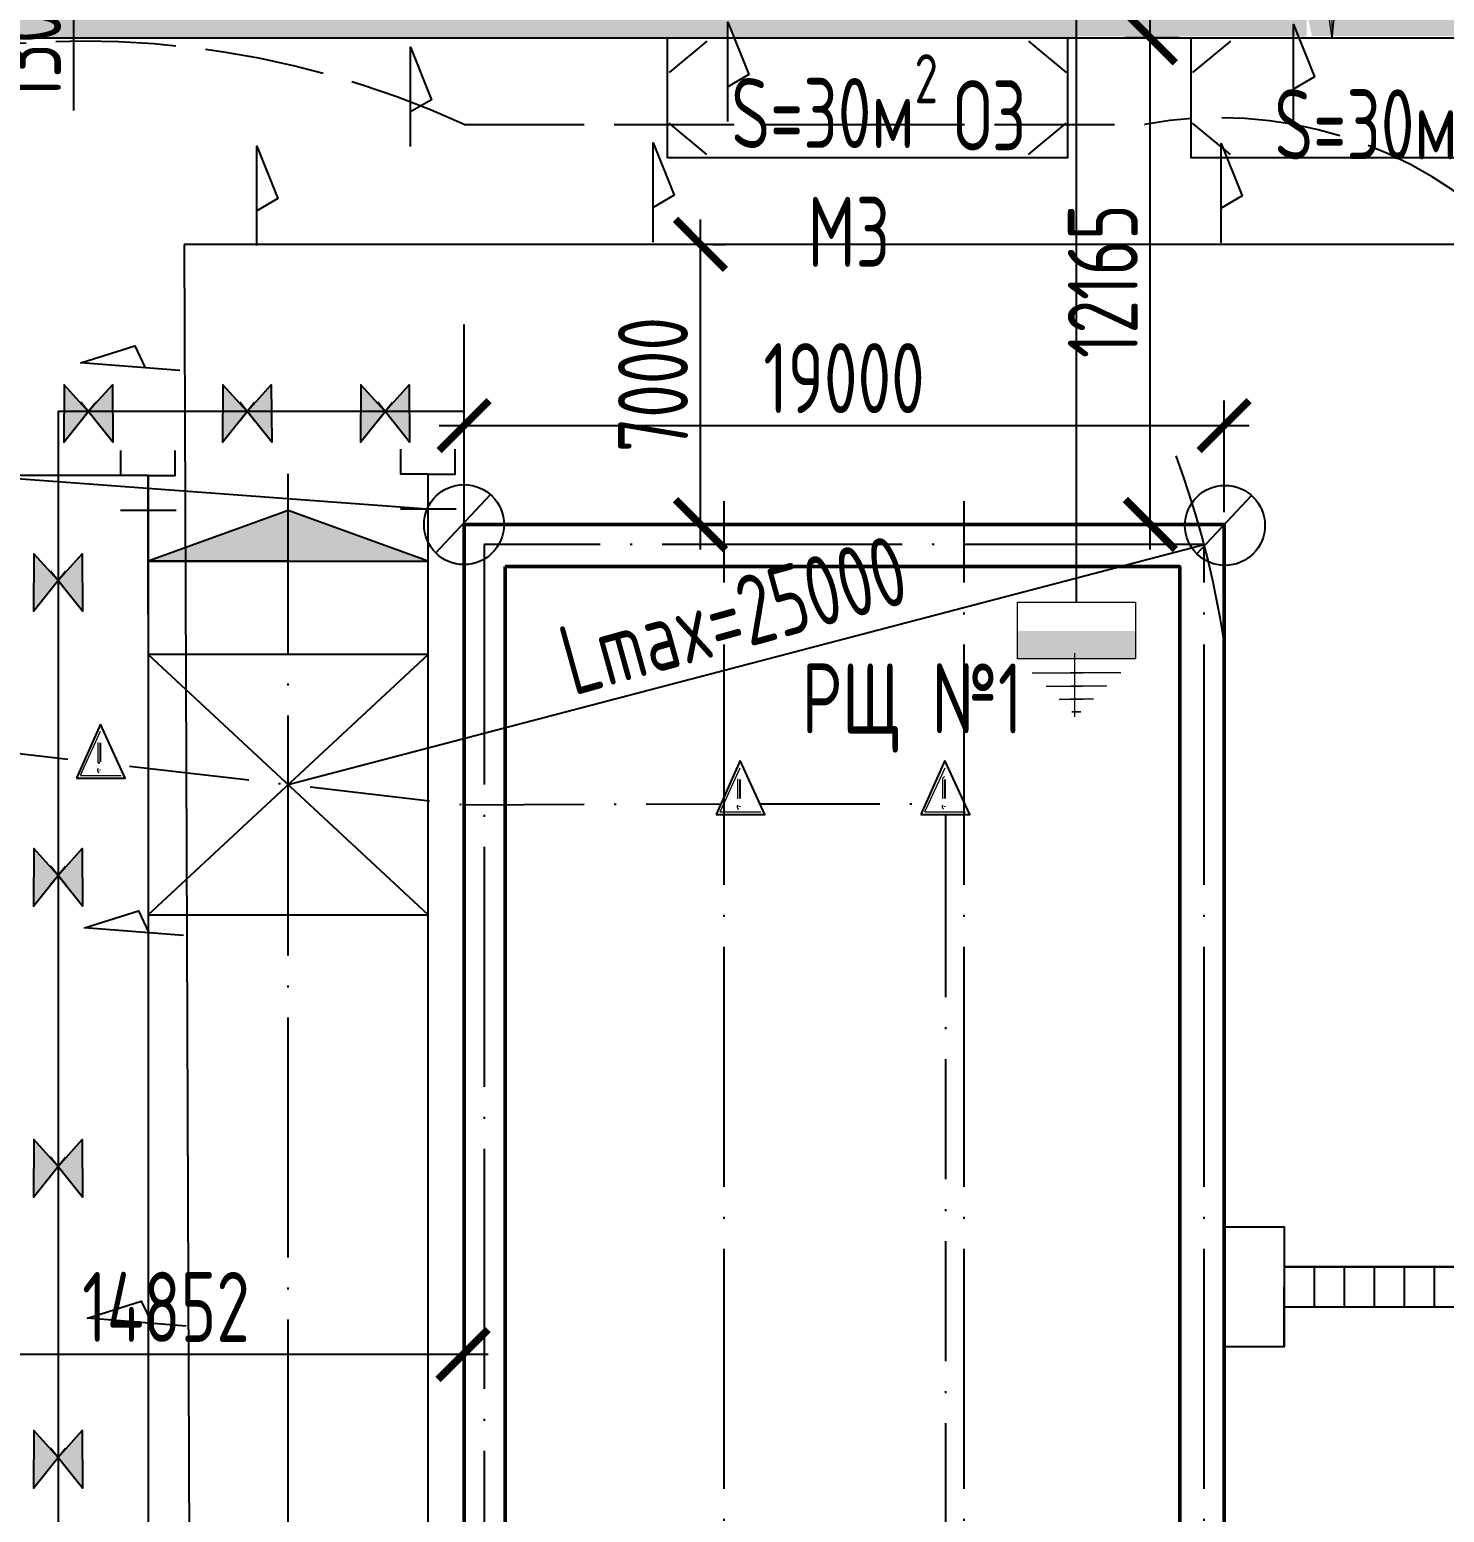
# Paper-space layout 'СГП' of a CAD drawing. Header units: millimetres. Extents: x 1 to 2190, y 0 to 1001.
# Drawn here: x 273.5 to 344.2, y 395 to 469.1 of the extents above; entities that cross this region are included whole.
import ezdxf

# ---------------------------------------------------------------- set-up
doc = ezdxf.new("R2010")
doc.units = ezdxf.units.MM
doc.header["$LTSCALE"] = 0.5
for name, pattern in [('ACAD_ISO02W100', [15, 12, -3]), ('ACAD_ISO04W100', [30, 24, -3, 0, -3]), ('ACAD_ISO10W100', [18, 12, -3, 0, -3])]:
    doc.linetypes.add(name, pattern=pattern)
for name, color, linetype, lineweight in [('ЛИНИИ_01', 7, 'Continuous', 9), ('ТОЛСТЫЕ', 1, 'Continuous', 50), ('ТОНКИЕе', 7, 'Continuous', 25)]:
    doc.layers.add(name, color=color, linetype=linetype, lineweight=lineweight)
for name, color, linetype in [('оси', 7, 'ACAD_ISO04W100'), ('размеры', 7, 'Continuous'), ('текст', 7, 'Continuous'), ('тонкие', 7, 'Continuous')]:
    doc.layers.add(name, color=color, linetype=linetype)
doc.styles.add('Наклонный', font='isocpeur.ttf', dxfattribs={"width": 0.7, "height": 3.5})
doc.linetypes.add('119-1 Кабель высоковольтный подземный', pattern='A,8,-2,[31,Russia-GOST_Topo.shx,S=0.15,R=180,X=0,Y=0],1,[31,Russia-GOST_Topo.shx,S=0.1,R=180,X=0,Y=0],6,[31,Russia-GOST_Topo.shx,S=0.1,R=0,X=0,Y=0],1,[31,Russia-GOST_Topo.shx,S=0.15,R=0,X=0,Y=0],-2', length=20)
doc.linetypes.add('486 Границы государственных заповедников', pattern='A,0,3,[11,Russia-GOST_Topo.shx,S=0.05,R=0,X=0,Y=0],3,-2,3,[11,Russia-GOST_Topo.shx,S=0.05,R=180,X=0,Y=0],3,-2', length=16)
doc.dimstyles.new('СТРОИТЕЛЬНЫЙ', dxfattribs={"dimtxt": 3.5, "dimasz": 2.5, "dimexe": 1.25, "dimexo": 0.625, "dimtad": 1, "dimdec": 0, "dimlfac": 500, "dimdsep": 46, "dimtxsty": 'Наклонный', "dimblk1": 'ARCHTICK', "dimblk2": 'ARCHTICK', "dimsah": 1, "dimcen": 0, "dimdle": 1.25, "dimadec": 0, "dimazin": 0, "dimtfac": 0.75, "dimtdec": 0, "dimtmove": 0, "dimatfit": 3, "dimldrblk": 'ARCHTICK', "dimfxl": 1, "dimtolj": 1, "dimtzin": 0, "dimarcsym": 0})

# ---------------------------------------------------------------- blocks, each defined once
blk = doc.blocks.new('_ArchTick')
at = {"color": 0, "linetype": 'ByBlock', "const_width": 0.15}
blk.add_lwpolyline([(-0.5, -0.5), (0.5, 0.5)], dxfattribs=at)
blk = doc.blocks.new('*D840')
at = {"layer": 'Defpoints', "color": 0, "transparency": 16777216}
for p in [(333.197, 449.307), (295.197, 444.363), (333.197, 444.363)]:
    blk.add_point(p, dxfattribs=at)
at = {"layer": 'размеры', "color": 0, "lineweight": -2, "transparency": 16777216}
for p, q in [((295.197, 444.988), (295.197, 450.557)), ((333.197, 444.988), (333.197, 450.557)), ((293.947, 449.307), (334.447, 449.307))]:
    blk.add_line(p, q, dxfattribs=at)
at = {"layer": 'размеры', "color": 0, "lineweight": -2, "transparency": 16777216, "xscale": 2.5, "yscale": 2.5, "zscale": 2.5, "rotation": 180}
blk.add_blockref('_ArchTick', (295.197, 449.307), dxfattribs=at)
at = {"layer": 'размеры', "color": 0, "lineweight": -2, "transparency": 16777216, "xscale": 2.5, "yscale": 2.5, "zscale": 2.5}
blk.add_blockref('_ArchTick', (333.197, 449.307), dxfattribs=at)
at = {"layer": 'размеры', "color": 0, "transparency": 16777216, "insert": (314.197, 451.682), "char_height": 3.5, "attachment_point": 5, "style": 'Наклонный'}
blk.add_mtext('\\A1;19000', dxfattribs=at)
blk = doc.blocks.new('*D858')
at = {"layer": 'Defpoints', "color": 0, "transparency": 16777216}
for p in [(307.021, 458.363), (307.021, 458.363), (308.197, 444.363)]:
    blk.add_point(p, dxfattribs=at)
at = {"layer": 'размеры', "color": 0, "lineweight": -2, "transparency": 16777216}
for p, q in [((307.021, 443.113), (307.021, 459.613)), ((307.646, 458.363), (308.271, 458.363)), ((307.572, 444.363), (305.771, 444.363))]:
    blk.add_line(p, q, dxfattribs=at)
at = {"layer": 'размеры', "color": 0, "lineweight": -2, "transparency": 16777216, "xscale": 2.5, "yscale": 2.5, "zscale": 2.5}
for p, rotation in [((307.021, 458.363), 90), ((307.021, 444.363), 270)]:
    blk.add_blockref('_ArchTick', p, dxfattribs=dict(at, rotation=rotation))
at = {"layer": 'размеры', "color": 0, "transparency": 16777216, "insert": (304.646, 451.363), "char_height": 3.5, "attachment_point": 5, "rotation": 90, "style": 'Наклонный'}
blk.add_mtext('\\A1;7000', dxfattribs=at)
blk = doc.blocks.new('*D913')
at = {"layer": 'Defpoints', "color": 0, "transparency": 16777216}
for p in [(329.513, 468.692), (331.555, 468.692), (333.197, 444.363)]:
    blk.add_point(p, dxfattribs=at)
at = {"layer": 'размеры', "color": 0, "lineweight": -2, "transparency": 16777216}
for p, q in [((329.513, 443.113), (329.513, 469.942)), ((330.93, 468.692), (328.263, 468.692)), ((332.572, 444.363), (328.263, 444.363))]:
    blk.add_line(p, q, dxfattribs=at)
at = {"layer": 'размеры', "color": 0, "lineweight": -2, "transparency": 16777216, "xscale": 2.5, "yscale": 2.5, "zscale": 2.5}
for p, rotation in [((329.513, 468.692), 90), ((329.513, 444.363), 270)]:
    blk.add_blockref('_ArchTick', p, dxfattribs=dict(at, rotation=rotation))
at = {"layer": 'размеры', "color": 0, "transparency": 16777216, "insert": (327.138, 456.528), "char_height": 3.5, "attachment_point": 5, "rotation": 90, "style": 'Наклонный'}
blk.add_mtext('\\A1;12165', dxfattribs=at)
blk = doc.blocks.new('*D914')
at = {"layer": 'Defpoints', "color": 0, "transparency": 16777216}
for p in [(321.957, 474.689), (329.513, 474.689), (331.555, 468.692)]:
    blk.add_point(p, dxfattribs=at)
at = {"layer": 'размеры', "color": 0, "lineweight": -2, "transparency": 16777216}
for p, q in [((321.957, 474.064), (321.957, 481.684)), ((329.513, 467.442), (329.513, 475.939)), ((322.582, 474.689), (330.763, 474.689)), ((329.513, 471.691), (321.957, 474.064)), ((330.93, 468.692), (328.263, 468.692))]:
    blk.add_line(p, q, dxfattribs=at)
at = {"layer": 'размеры', "color": 0, "lineweight": -2, "transparency": 16777216, "xscale": 2.5, "yscale": 2.5, "zscale": 2.5}
for p, rotation in [((329.513, 474.689), 90), ((329.513, 468.692), 270)]:
    blk.add_blockref('_ArchTick', p, dxfattribs=dict(at, rotation=rotation))
at = {"layer": 'размеры', "color": 0, "transparency": 16777216, "insert": (319.582, 477.874), "char_height": 3.5, "attachment_point": 5, "rotation": 90, "style": 'Наклонный'}
blk.add_mtext('\\A1;3000', dxfattribs=at)
blk = doc.blocks.new('*D916')
at = {"layer": 'Defpoints', "color": 0, "transparency": 16777216}
for p in [(295.15, 444.407), (265.445, 402.883), (265.445, 402.449)]:
    blk.add_point(p, dxfattribs=at)
at = {"layer": 'размеры', "color": 0, "lineweight": -2, "transparency": 16777216}
for p, q in [((295.15, 443.782), (295.15, 401.633)), ((265.445, 403.074), (265.445, 404.133)), ((296.4, 402.883), (264.195, 402.883))]:
    blk.add_line(p, q, dxfattribs=at)
at = {"layer": 'размеры', "color": 0, "lineweight": -2, "transparency": 16777216, "xscale": 2.5, "yscale": 2.5, "zscale": 2.5, "rotation": 180}
blk.add_blockref('_ArchTick', (265.445, 402.883), dxfattribs=at)
at = {"layer": 'размеры', "color": 0, "lineweight": -2, "transparency": 16777216, "xscale": 2.5, "yscale": 2.5, "zscale": 2.5}
blk.add_blockref('_ArchTick', (295.15, 402.883), dxfattribs=at)
at = {"layer": 'размеры', "color": 0, "transparency": 16777216, "insert": (280.298, 405.258), "char_height": 3.5, "attachment_point": 5, "style": 'Наклонный'}
blk.add_mtext('\\A1;14852', dxfattribs=at)
blk = doc.blocks.new('*D1038')
at = {"layer": 'Defpoints', "color": 0, "transparency": 16777216}
for p in [(277.96, 477.309), (264.432, 474.689), (275.676, 474.689)]:
    blk.add_point(p, dxfattribs=at)
at = {"layer": 'размеры', "color": 0, "lineweight": -2, "transparency": 16777216}
for p, q in [((275.676, 478.559), (275.676, 474.689)), ((277.335, 477.309), (274.426, 477.309)), ((265.057, 474.689), (276.926, 474.689)), ((275.676, 474.689), (275.676, 465.059))]:
    blk.add_line(p, q, dxfattribs=at)
at = {"layer": 'размеры', "color": 0, "lineweight": -2, "transparency": 16777216, "xscale": 2.5, "yscale": 2.5, "zscale": 2.5}
for p, rotation in [((275.676, 477.309), 90), ((275.676, 474.689), 270)]:
    blk.add_blockref('_ArchTick', p, dxfattribs=dict(at, rotation=rotation))
at = {"layer": 'размеры', "color": 0, "transparency": 16777216, "insert": (273.301, 468.624), "char_height": 3.5, "attachment_point": 5, "rotation": 90, "style": 'Наклонный'}
blk.add_mtext('\\A1;1300', dxfattribs=at)
blk = doc.blocks.new('*D1045')
at = {"layer": 'Defpoints', "color": 0, "transparency": 16777216}
for p in [(279.397, 446.815), (271.538, 271.911), (279.397, 271.911)]:
    blk.add_point(p, dxfattribs=at)
at = {"layer": 'размеры', "color": 0, "lineweight": -2, "transparency": 16777216}
for p, q in [((271.538, 448.065), (271.538, 270.661)), ((278.772, 446.815), (270.288, 446.815)), ((278.772, 271.911), (270.288, 271.911))]:
    blk.add_line(p, q, dxfattribs=at)
at = {"layer": 'размеры', "color": 0, "lineweight": -2, "transparency": 16777216, "xscale": 2.5, "yscale": 2.5, "zscale": 2.5}
for p, rotation in [((271.538, 446.815), 90), ((271.538, 271.911), 270)]:
    blk.add_blockref('_ArchTick', p, dxfattribs=dict(at, rotation=rotation))
at = {"layer": 'размеры', "color": 0, "transparency": 16777216, "insert": (269.163, 359.363), "char_height": 3.5, "attachment_point": 5, "rotation": 90, "style": 'Наклонный'}
blk.add_mtext('\\A1;87500', dxfattribs=at)

psp = doc.layouts.new('СГП')

# ---------------------------------------------------------------- hatches: boundary and pattern name
at = {"layer": 'ЛИНИИ_01'}
psp.add_hatch(color=0, dxfattribs=at).paths.add_polyline_path([(328.764, 437.6485), (328.764, 439.0514), (322.8719, 439.0514), (322.8719, 437.6485)])
at = {"layer": 'тонкие', "transparency": 33554687}
h = psp.add_hatch(dxfattribs=at)
h.set_pattern_fill('AR-SAND', scale=0.03)
h.set_pattern_definition([(37.5, (0.5875, 0.6611), (-0.048001, 1.4682397), [0, -1.15824, 0, -1.2954, 0, -1.23825]), (7.5, (0.5875, 0.6611), (1.34857, 2.1504753), [0, -0.62484, 0, -1.04394, 0, -0.40005]), (327.5, (-0.3498, 0.6611), (2.372977, 0.0043116), [0, -0.381, 0, -1.3716, 0, -1.7907]), (317.5, (-0.3498, 0.6611), (2.2906694, 0.668788), [0, -0.1905, 0, -0.89916, 0, -1.0287])])
edge = h.paths.add_edge_path()
edge.add_line((409.8161, 506.8983), (403.406, 506.8983))
edge.add_line((403.406, 506.8983), (403.5395, 499.2975))
edge.add_arc((381.2285, 497.9471), 22.3518, -69.694251, 3.463605, ccw=False)
edge.add_arc((388.5556, 477.2975), 0.5316, 257.918907, 323.918567, ccw=False)
edge.add_arc((379.9892, 493.3893), 18.6396, 270.483074, 296.975584, ccw=False)
edge.add_line((380.1464, 474.7503), (325.8258, 474.7503))
edge.add_line((325.8258, 474.7503), (325.8258, 468.7575))
edge.add_line((325.8258, 468.7575), (337.3302, 468.7575))
edge.add_line((337.3302, 468.7575), (337.3302, 469.966))
edge.add_line((337.3302, 469.966), (337.5982, 468.7833))
edge.add_line((337.5982, 468.7833), (380.5668, 468.7833))
edge.add_line((380.5668, 468.7833), (404.5668, 469.301))
edge.add_line((404.5668, 469.301), (404.5668, 468.2711))
edge.add_line((404.5668, 468.2711), (409.8161, 468.2711))
edge.add_line((409.8161, 468.2711), (409.8161, 506.8983))
h.paths.add_polyline_path([(395.1913, 469.3973), (400.49, 469.3973)], flags=16)
h = psp.add_hatch(dxfattribs=at)
h.set_pattern_fill('AR-SAND', scale=0.03)
h.set_pattern_definition([(37.5, (-0.0765, 0.0526), (-0.048001, 1.4682397), [0, -1.15824, 0, -1.2954, 0, -1.23825]), (7.5, (-0.0765, 0.0526), (1.34857, 2.150475), [0, -0.62484, 0, -1.04394, 0, -0.40005]), (327.5, (-1.0138, 0.0526), (2.372977, 0.0043116), [0, -0.381, 0, -1.3716, 0, -1.7907]), (317.5, (-1.0138, 0.0526), (2.290669, 0.668788), [0, -0.1905, 0, -0.89916, 0, -1.0287])])
edge = h.paths.add_edge_path()
edge.add_line((308.3867, 468.6925), (308.3867, 469.4723))
edge.add_line((308.3867, 469.4723), (308.701, 468.6925))
edge.add_line((308.701, 468.6925), (325.8179, 468.6925))
edge.add_line((325.8179, 468.6925), (325.8179, 474.689))
edge.add_line((325.8179, 474.689), (264.4316, 474.689))
edge.add_arc((264.4316, 450.689), 24, 90, 135.3357)
edge.add_line((247.3619, 467.5598), (246.9034, 467.5598))
edge.add_line((246.9034, 467.5598), (241.2814, 458.5436))
edge.add_arc((320.3238, 446.0193), 80.0285, 170.996334, 176.654877)
edge.add_line((240.4316, 450.689), (240.4316, 410.3831))
edge.add_line((240.4316, 410.3831), (242.9848, 454.3578))
edge.add_arc((276.1215, 422.6725), 45.8476, 114.058201, 136.282679, ccw=False)
edge.add_arc((271.1556, 443.9596), 24.7347, 90.7032, 123.701826, ccw=False)
edge.add_line((270.8521, 468.6925), (272.2334, 468.6925))
edge.add_line((272.2334, 468.6925), (272.2334, 473.3165))
edge.add_line((272.2334, 473.3165), (273.2881, 470.6995))
edge.add_line((273.2881, 470.6995), (272.2334, 470.0877))
edge.add_line((272.2334, 470.0877), (272.2334, 468.6925))
edge.add_line((272.2334, 468.6925), (308.3867, 468.6925))
h.paths.add_polyline_path([(250.6354, 463.2955), (249.5808, 462.6837), (249.5808, 465.9126)], flags=16)
h.paths.add_polyline_path([(307.4403, 468.653), (319.2843, 468.653)], flags=17)
h.paths.add_polyline_path([(254.1332, 461.9362), (259.6807, 465.7366), (259.6807, 468.1641), (254.1332, 468.1641)], flags=17)
h.paths.add_polyline_path([(241.7082, 430.1572), (241.7082, 435.7047), (240.409, 435.7047), (240.409, 430.1572)])
h = psp.add_hatch(color=7, dxfattribs=at)
h.dxf.hatch_style = 1
h.paths.add_polyline_path([(275.2028, 451.355), (275.1934, 450.0148), (276.4103, 450.0148)])
h.paths.add_polyline_path([(277.6178, 451.355), (276.4103, 450.0148), (277.6272, 450.0148)])
h.paths.add_polyline_path([(277.6272, 450.0148), (276.4103, 450.0148), (277.638, 448.4792)])
h.paths.add_polyline_path([(276.4103, 450.0148), (275.1934, 450.0148), (275.1826, 448.4792)])
h = psp.add_hatch(color=7, dxfattribs=at)
h.dxf.hatch_style = 1
h.paths.add_polyline_path([(283.1456, 451.355), (283.1362, 450.0148), (284.3531, 450.0148)])
h.paths.add_polyline_path([(285.5606, 451.355), (284.3531, 450.0148), (285.57, 450.0148)])
h.paths.add_polyline_path([(285.57, 450.0148), (284.3531, 450.0148), (285.5808, 448.4792)])
h.paths.add_polyline_path([(284.3531, 450.0148), (283.1362, 450.0148), (283.1254, 448.4792)])
h = psp.add_hatch(color=7, dxfattribs=at)
h.dxf.hatch_style = 1
h.paths.add_polyline_path([(290.044, 451.355), (290.0346, 450.0148), (291.2515, 450.0148)])
h.paths.add_polyline_path([(292.4684, 450.0148), (292.459, 451.355), (291.2515, 450.0148)])
h.paths.add_polyline_path([(291.2515, 450.0148), (292.4792, 448.4792), (292.4684, 450.0148)])
h.paths.add_polyline_path([(290.0346, 450.0148), (290.0238, 448.4792), (291.2515, 450.0148)])
h = psp.add_hatch(color=7, dxfattribs=at)
h.dxf.hatch_style = 1
h.paths.add_polyline_path([(286.3973, 445.0622), (279.3973, 442.5386), (286.3973, 442.5386)])
h.paths.add_polyline_path([(286.3973, 442.5386), (293.3973, 442.5386), (286.3973, 445.0622)])
h = psp.add_hatch(color=7, dxfattribs=at)
h.dxf.hatch_style = 1
h.paths.add_polyline_path([(273.6898, 442.9078), (273.6804, 441.5676), (274.8973, 441.5676)])
h.paths.add_polyline_path([(276.1049, 442.9078), (274.8973, 441.5676), (276.1143, 441.5676)])
h.paths.add_polyline_path([(276.1143, 441.5676), (274.8973, 441.5676), (276.125, 440.0319)])
h.paths.add_polyline_path([(274.8973, 441.5676), (273.6804, 441.5676), (273.6697, 440.0319)])
h = psp.add_hatch(color=7, dxfattribs=at)
h.dxf.hatch_style = 1
h.paths.add_polyline_path([(273.6898, 428.1704), (273.6804, 426.8302), (274.8973, 426.8302)])
h.paths.add_polyline_path([(276.1049, 428.1704), (274.8973, 426.8302), (276.1143, 426.8302)])
h.paths.add_polyline_path([(276.1143, 426.8302), (274.8973, 426.8302), (276.125, 425.2946)])
h.paths.add_polyline_path([(274.8973, 426.8302), (273.6804, 426.8302), (273.6697, 425.2946)])
h = psp.add_hatch(color=7, dxfattribs=at)
h.dxf.hatch_style = 1
h.paths.add_polyline_path([(273.6898, 413.6227), (273.6804, 412.2825), (274.8973, 412.2825)])
h.paths.add_polyline_path([(276.1049, 413.6227), (274.8973, 412.2825), (276.1143, 412.2825)])
h.paths.add_polyline_path([(276.1143, 412.2825), (274.8973, 412.2825), (276.125, 410.7469)])
h.paths.add_polyline_path([(274.8973, 412.2825), (273.6804, 412.2825), (273.6697, 410.7469)])
h = psp.add_hatch(color=7, dxfattribs=at)
h.dxf.hatch_style = 1
h.paths.add_polyline_path([(273.6898, 399.075), (273.6804, 397.7348), (274.8973, 397.7348)])
h.paths.add_polyline_path([(276.1049, 399.075), (274.8973, 397.7348), (276.1143, 397.7348)])
h.paths.add_polyline_path([(276.1143, 397.7348), (274.8973, 397.7348), (276.125, 396.1991)])
h.paths.add_polyline_path([(274.8973, 397.7348), (273.6804, 397.7348), (273.6697, 396.1991)])

# ---------------------------------------------------------------- linework, layer by layer
at = {"layer": 'ЛИНИИ_01', "lineweight": 20}
for p, q in [((338.5236, 472.7741), (338.6063, 468.6598)), ((338.6063, 468.6598), (338.3744, 470.2899)), ((338.6063, 468.6598), (338.7725, 470.2979))]:
    psp.add_line(p, q, dxfattribs=at)
at = {"layer": 'ЛИНИИ_01', "color": 0}
for p, q in [((322.8719, 437.6485), (322.8719, 440.4805)), ((322.8719, 440.4805), (328.764, 440.4805)), ((328.764, 440.4805), (328.764, 437.6485)), ((328.764, 437.6485), (322.8719, 437.6485)), ((323.5995, 436.9487), (326.1369, 436.9487)), ((328.0364, 436.9487), (325.4989, 436.9487)), ((324.2968, 436.2781), (326.1049, 436.2781)), ((327.3391, 436.2781), (325.531, 436.2781)), ((324.9607, 435.6395), (326.1369, 435.6395)), ((326.6751, 435.6395), (325.4989, 435.6395)), ((325.595, 435.0009), (326.0408, 435.0009)), ((326.0408, 435.0009), (325.595, 435.0009)), ((325.595, 435.0009), (326.0408, 435.0009)), ((326.0408, 435.0009), (325.595, 435.0009))]:
    psp.add_line(p, q, dxfattribs=at)
at = {"layer": 'оси', "color": 0}
for points in [[(286.3973, 271.8228), (286.3973, 446.9034)], [(308.1973, 275.3631), (308.1973, 275.3631), (308.1973, 445.5366)], [(320.1973, 275.3631), (320.1973, 275.3631), (320.1973, 445.5366)], [(296.1973, 275.3631), (332.1973, 275.3631), (332.1973, 443.3631), (296.1973, 443.3631), (296.1973, 275.3631)]]:
    psp.add_lwpolyline(points, dxfattribs=at)
at = {"layer": 'размеры', "color": 0, "lineweight": 13}
psp.add_line((325.7335, 434.7493), (325.7335, 437.9358), dxfattribs=at)
at = {"layer": 'ТОЛСТЫЕ', "color": 0}
psp.add_lwpolyline([(296.1973, 274.3631), (296.1973, 274.3631), (332.1973, 274.3631), (333.1973, 274.3631), (333.1973, 443.3631), (333.1973, 444.3631), (296.1973, 444.3631), (295.1973, 444.3631), (295.1973, 274.3569), (296.1973, 274.3631)], dxfattribs=at)
psp.add_lwpolyline([(297.2527, 442.2622), (330.9811, 442.2622), (330.9811, 276.2889), (297.2527, 276.2889)], close=True, dxfattribs=at)
at = {"layer": 'ТОНКИЕе', "color": 237, "linetype": 'ACAD_ISO02W100', "true_color": 0x8a2466}
for p, q in [((295.1973, 464.3631), (314.221, 464.3631)), ((314.221, 464.3631), (329.2446, 464.3631))]:
    psp.add_line(p, q, dxfattribs=at)
at = {"layer": 'ТОНКИЕе', "color": 153, "linetype": '486 Границы государственных заповедников'}
for p, q in [((347.1973, 458.3631), (281.1973, 458.3631)), ((281.1973, 458.3631), (281.1973, 458.3631)), ((281.1973, 458.3631), (281.9125, 274.3582))]:
    psp.add_line(p, q, dxfattribs=at)
at = {"layer": 'ТОНКИЕе', "color": 2, "true_color": 0xffff00}
psp.add_lwpolyline([(325.8179, 440.4805), (325.8179, 476.689)], dxfattribs=at)
at = {"layer": 'ТОНКИЕе', "color": 237, "true_color": 0x8a2466}
for points in [[(308.3867, 464.5101), (308.3867, 469.4723), (309.4414, 466.8553), (308.3867, 466.2435)], [(336.6661, 464.3953), (336.6661, 469.3575), (337.7208, 466.7404), (336.6661, 466.1286)], [(292.5171, 463.2543), (292.5171, 468.2166), (293.5717, 465.5995), (292.5171, 464.9877)], [(295.1973, 444.3631), (295.1973, 454.3631)]]:
    psp.add_lwpolyline(points, dxfattribs=at)
at = {"layer": 'ТОНКИЕе'}
psp.add_lwpolyline([(246.4316, 444.689), (246.4316, 444.689, -0.4020332), (270.8521, 468.6925), (379.9028, 468.6925)], format="xyb", dxfattribs=at)
for points in [[(325.3774, 468.6925), (325.3774, 462.6925), (305.3774, 462.6925), (305.3774, 468.6925)], [(307.3377, 468.5261), (305.4488, 466.9536)], [(323.4171, 468.5261), (325.306, 466.9536)], [(351.5553, 468.6925), (351.5553, 462.6925), (331.5553, 462.6925), (331.5553, 468.6925)], [(333.5156, 468.5261), (331.6267, 466.9536)], [(307.3377, 462.8588), (305.4488, 464.4313)], [(323.4171, 462.8588), (325.306, 464.4313)], [(333.5156, 462.8588), (331.6267, 464.4313)], [(276.4103, 450.0148), (275.2028, 451.355), (275.1826, 448.4792), (276.7803, 450.4777), (276.7803, 450.4777)], [(276.4103, 450.0148), (277.6178, 451.355), (277.638, 448.4792), (276.0403, 450.4777), (276.0403, 450.4777)], [(284.3531, 450.0148), (283.1456, 451.355), (283.1254, 448.4792), (284.7231, 450.4777), (284.7231, 450.4777)], [(284.3531, 450.0148), (285.5606, 451.355), (285.5808, 448.4792), (283.9831, 450.4777), (283.9831, 450.4777)], [(291.2515, 450.0148), (290.044, 451.355), (290.0238, 448.4792), (291.6215, 450.4777), (291.6215, 450.4777)], [(291.2515, 450.0148), (292.459, 451.355), (292.4792, 448.4792), (290.8815, 450.4777), (290.8815, 450.4777)], [(274.8973, 441.5676), (273.6898, 442.9078), (273.6697, 440.0319), (275.2674, 442.0304), (275.2674, 442.0304)], [(274.8973, 441.5676), (276.1049, 442.9078), (276.125, 440.0319), (274.5273, 442.0304), (274.5273, 442.0304)], [(274.8973, 426.8302), (273.6898, 428.1704), (273.6697, 425.2946), (275.2674, 427.2931), (275.2674, 427.2931)], [(274.8973, 426.8302), (276.1049, 428.1704), (276.125, 425.2946), (274.5273, 427.2931), (274.5273, 427.2931)], [(274.8973, 412.2825), (273.6898, 413.6227), (273.6697, 410.7469), (275.2674, 412.7454), (275.2674, 412.7454)], [(274.8973, 412.2825), (276.1049, 413.6227), (276.125, 410.7469), (274.5273, 412.7454), (274.5273, 412.7454)], [(333.1973, 409.2622), (333.1973, 409.2622), (336.1973, 409.2622), (336.1973, 403.2622), (333.1973, 403.2622)], [(336.1973, 403.2622), (336.1973, 406.2622), (336.1973, 405.2622), (385.9028, 405.2622), (385.9028, 405.2622), (385.9028, 407.2622), (336.1973, 407.2622)], [(336.1973, 407.2622), (337.6973, 407.2622), (337.6973, 405.2622)], [(337.6973, 407.2622), (339.1973, 407.2622), (339.1973, 405.2622)], [(339.1973, 407.2622), (340.6973, 407.2622), (340.6973, 405.2622)], [(340.6973, 407.2622), (342.1973, 407.2622), (342.1973, 405.2622)], [(342.1973, 407.2622), (343.6973, 407.2622), (343.6973, 405.2622)], [(343.6973, 407.2622), (345.1973, 407.2622), (345.1973, 405.2622)], [(274.8973, 397.7348), (273.6898, 399.075), (273.6697, 396.1991), (275.2674, 398.1976), (275.2674, 398.1976)], [(274.8973, 397.7348), (276.1049, 399.075), (276.125, 396.1991), (274.5273, 398.1976), (274.5273, 398.1976)]]:
    psp.add_lwpolyline(points, dxfattribs=at)
at = {"layer": 'ТОНКИЕе', "color": 153}
for points in [[(284.8387, 458.3082), (284.8387, 463.2705), (285.8934, 460.6534), (284.8387, 460.0416)], [(304.6506, 458.4808), (304.6506, 463.4431), (305.7053, 460.826), (304.6506, 460.2142)], [(333.0466, 458.4436), (333.0466, 463.4058), (334.1013, 460.7888), (333.0466, 460.177)], [(280.9871, 452.0657), (276.04, 452.4535), (278.7315, 453.3004), (279.259, 452.2012)], [(281.1737, 423.8227), (276.2267, 424.2105), (278.9181, 425.0575), (279.4456, 423.9582)], [(281.3108, 404.3046), (276.3638, 404.6924), (279.0553, 405.5393), (279.5828, 404.44)]]:
    psp.add_lwpolyline(points, dxfattribs=at)
at = {"layer": 'ТОНКИЕе', "color": 0}
for points in [[(279.3973, 450.0148), (274.8973, 450.0148), (274.8973, 261.2756), (295.1973, 261.2756)], [(276.4103, 450.0148), (276.0403, 450.4777)], [(276.0403, 449.552), (276.4103, 450.0148)], [(276.4103, 450.0148), (276.7803, 450.4777)], [(276.7803, 449.552), (276.4103, 450.0148)], [(286.3973, 450.0148), (278.0606, 450.0148)], [(284.3531, 450.0148), (283.9831, 450.4777)], [(283.9831, 449.552), (284.3531, 450.0148)], [(284.3531, 450.0148), (284.7231, 450.4777)], [(284.7231, 449.552), (284.3531, 450.0148)], [(295.1973, 445.4746), (295.1973, 450.0148), (286.3973, 450.0148)], [(291.2515, 450.0148), (290.8815, 450.4777)], [(290.8815, 449.552), (291.2515, 450.0148)], [(291.2515, 450.0148), (291.6215, 450.4777)], [(291.6215, 449.552), (291.2515, 450.0148)], [(279.3973, 446.8148), (278.0318, 446.8148), (278.0318, 448.061)], [(279.3973, 446.8148), (280.7629, 446.8148), (280.7629, 448.061)], [(293.3973, 446.8833), (292.0318, 446.8833), (292.0318, 448.1295)], [(293.3973, 446.8833), (294.7629, 446.8833), (294.7629, 448.1295)], [(293.3973, 278.0002), (293.3973, 271.843), (293.3973, 446.8833)], [(279.3973, 439.8631), (279.3973, 446.8148), (279.3973, 271.9114)], [(280.8032, 445.0622), (278.0176, 445.0622)], [(286.3973, 442.5386), (279.3973, 442.5386), (293.3973, 442.5386), (286.3973, 445.0622), (279.3973, 442.5386)], [(294.8032, 445.1306), (292.0176, 445.1306)], [(286.3973, 431.3631), (332.1973, 443.3631)], [(274.8973, 441.5676), (274.5273, 442.0304)], [(274.8973, 441.5676), (275.2674, 442.0304)], [(274.5273, 441.1048), (274.8973, 441.5676)], [(275.2674, 441.1048), (274.8973, 441.5676)], [(274.8973, 426.8302), (274.5273, 427.2931)], [(274.8973, 426.8302), (275.2674, 427.2931)], [(274.5273, 426.3674), (274.8973, 426.8302)], [(275.2674, 426.3674), (274.8973, 426.8302)]]:
    psp.add_lwpolyline(points, dxfattribs=at)
at = {"layer": 'ТОНКИЕе', "color": 30}
for points in [[(293.3505, 445.1306), (267.6419, 447.0373)], [(293.7826, 442.9494), (296.5176, 445.8655)], [(331.8299, 442.9051), (334.5648, 445.8211)], [(297.1973, 444.3631), (331.2451, 444.3631)], [(333.1973, 442.3194), (333.1973, 304.5458)]]:
    psp.add_lwpolyline(points, dxfattribs=at)
at = {"layer": 'ТОНКИЕе', "color": 0, "linetype": '119-1 Кабель высоковольтный подземный'}
for points in [[(279.3973, 424.8631), (293.3973, 424.8631), (293.3973, 437.8631), (279.3973, 437.8631), (279.3973, 424.8631)], [(279.3973, 424.8631), (293.3973, 437.8631)], [(293.3973, 424.8631), (279.3973, 437.8631)]]:
    psp.add_lwpolyline(points, dxfattribs=at)
at = {"layer": 'ТОНКИЕе', "color": 52, "true_color": 0xe6dc28}
for points in [[(277.0172, 434.3945), (275.8172, 431.6882)], [(275.8172, 431.6882), (278.2586, 431.6882), (277.0172, 434.3945)], [(277.0117, 433.4497), (277.0117, 432.4989)], [(277.0117, 432.0819), (277.0117, 432.1069)], [(308.9978, 432.5709), (307.7978, 429.8646)], [(307.7978, 429.8646), (310.2392, 429.8646), (308.9978, 432.5709)], [(319.2435, 432.5709), (318.0436, 429.8646)], [(318.0436, 429.8646), (320.485, 429.8646), (319.2435, 432.5709)], [(275.8172, 431.6882), (278.2586, 431.6882)], [(308.9923, 431.626), (308.9923, 430.6753)], [(319.238, 431.626), (319.238, 430.6753)], [(307.7978, 429.8646), (310.2392, 429.8646)], [(308.9923, 430.2583), (308.9923, 430.2833)], [(318.0436, 429.8646), (320.485, 429.8646)], [(319.238, 430.2583), (319.238, 430.2833)]]:
    psp.add_lwpolyline(points, dxfattribs=at)
at = {"layer": 'ТОНКИЕе', "lineweight": 5}
for points in [[(276.0167, 431.8303), (277.0211, 434.0311)], [(276.8912, 433.4733), (276.8891, 432.4756)], [(307.9973, 430.0067), (309.0017, 432.2075)], [(318.243, 430.0067), (319.2474, 432.2075)], [(276.0251, 431.8219), (278.0508, 431.821)], [(308.8718, 431.6497), (308.8697, 430.652)], [(319.1176, 431.6497), (319.1155, 430.652)], [(308.0057, 429.9982), (310.0314, 429.9974)], [(318.2514, 429.9982), (320.2772, 429.9974)]]:
    psp.add_lwpolyline(points, dxfattribs=at)
at = {"layer": 'ТОНКИЕе', "color": 52, "linetype": 'ACAD_ISO10W100', "true_color": 0xe6dc28}
for points in [[(269.4316, 433.3254), (269.4316, 433.3254), (295.1973, 430.3631)], [(295.1973, 430.3631), (295.1973, 430.3631), (308.0359, 430.4016)], [(309.9902, 430.4074), (318.2843, 430.4074)], [(319.2643, 429.8646), (319.2643, 426.7444), (319.2643, 288.3569)]]:
    psp.add_lwpolyline(points, dxfattribs=at)
at = {"layer": 'ТОНКИЕе', "color": 30}
for centre in [(295.1973, 444.3631), (333.2446, 444.3188)]:
    psp.add_circle(centre, 2, dxfattribs=at)
at = {"layer": 'ТОНКИЕе', "color": 237, "linetype": 'ACAD_ISO02W100', "true_color": 0x8a2466}
for centre, radius, start, end in [((276.1215, 422.6725), 45.8476, 65.413158, 136.282679), ((332.9606, 444.0791), 20.6216, 349.618682, 100.381318)]:
    psp.add_arc(centre, radius, start, end, dxfattribs=at)
at = {"layer": 'ТОНКИЕе', "color": 0}
psp.add_arc((286.3973, 431.3631), 47.346, 8.709538, 20.307712, dxfattribs=at)
at = {"layer": 'ТОНКИЕе', "lineweight": 5}
for centre, radius, start, end in [((277.0057, 432.0856), 0.1309, 141.95244, 244.832495), ((319.2924, 431.5683), 0.1929, 110.198436, 155.039364), ((308.9862, 430.2619), 0.1309, 141.95244, 244.832495), ((319.232, 430.2619), 0.1309, 141.95244, 244.832495)]:
    psp.add_arc(centre, radius, start, end, dxfattribs=at)

# ---------------------------------------------------------------- texts
at = {"layer": 'текст', "color": 0, "linetype": 'Continuous', "style": 'Наклонный', "width": 0.7}
psp.add_text('РЩ №1', height=3.5, dxfattribs=at).set_placement((312.0828, 433.9201))
at = {"layer": 'ТОНКИЕе', "char_height": 3.5, "attachment_point": 1, "style": 'Наклонный'}
for insert in [(308.5603, 467.8724), (335.7136, 467.3073)]:
    psp.add_mtext_dynamic_manual_height_columns('\\A1;S=30м{\\H0.7x;\\S2^ ;}', width=1.573889, gutter_width=35, heights=[0], dxfattribs=dict(at, insert=insert))
at = {"layer": 'ТОНКИЕе', "color": 237, "true_color": 0x8a2466, "insert": (319.6759, 466.562), "char_height": 3.5, "attachment_point": 1, "style": 'Наклонный'}
psp.add_mtext_dynamic_manual_height_columns('ОЗ', width=2.290266, gutter_width=35, heights=[0], dxfattribs=at)
at = {"layer": 'ТОНКИЕе', "color": 153, "insert": (312.3672, 460.743), "char_height": 3.5, "attachment_point": 1, "style": 'Наклонный'}
psp.add_mtext_dynamic_manual_height_columns('МЗ', width=2.290266, gutter_width=35, heights=[0], dxfattribs=at)
at = {"layer": 'ТОНКИЕе', "color": 0, "insert": (299.7139, 439.1682), "char_height": 3.5, "attachment_point": 1, "rotation": 15.539921, "style": 'Наклонный'}
psp.add_mtext_dynamic_manual_height_columns('Lmax=25000', width=2.506863, gutter_width=35, heights=[0], dxfattribs=at)

# ---------------------------------------------------------------- dimensions: what is measured, and where the dimension line sits
at = {"layer": 'размеры'}
dim = psp.add_linear_dim(base=(329.513, 474.689), p1=(331.5553, 468.6925), p2=(321.957, 474.689), angle=90, text='3000', dimstyle='СТРОИТЕЛЬНЫЙ', override={"dimtmove": 1}, dxfattribs=at)
dim.commit()
dim.dimension.update_dxf_attribs({"geometry": '*D914', "text_midpoint": (321.957, 474.689), "dimtype": 160})
dim = psp.add_linear_dim(base=(275.6765, 474.689), p1=(277.96, 477.3091), p2=(264.4316, 474.689), angle=90, text='1300', dimstyle='СТРОИТЕЛЬНЫЙ', dxfattribs=at)
dim.commit()
dim.dimension.update_dxf_attribs({"geometry": '*D1038', "text_midpoint": (275.6765, 468.624), "dimtype": 160})
for base, p1, p2, picture, middle in [((329.513, 468.6925), (333.1973, 444.3631), (331.5553, 468.6925), '*D913', (327.138, 456.5278)), ((307.0208, 458.3631), (308.1973, 444.3631), (307.0208, 458.3631), '*D858', (304.6458, 451.3631))]:
    dim = psp.add_linear_dim(base=base, p1=p1, p2=p2, angle=90, dimstyle='СТРОИТЕЛЬНЫЙ', dxfattribs=at)
    dim.commit()
    dim.dimension.update_dxf_attribs({"geometry": picture, "text_midpoint": middle})
at = {"layer": 'размеры', "color": 0}
dim = psp.add_linear_dim(base=(333.1973, 449.3069), p1=(295.1973, 444.3631), p2=(333.1973, 444.3631), text='19000', dimstyle='СТРОИТЕЛЬНЫЙ', override={"dimtxsty": 'Наклонный'}, dxfattribs=at)
dim.commit()
dim.dimension.update_dxf_attribs({"geometry": '*D840', "text_midpoint": (314.1973, 451.6819)})
at = {"layer": 'размеры'}
dim = psp.add_linear_dim(base=(271.5383, 271.9114), p1=(279.3973, 446.8148), p2=(279.3973, 271.9114), angle=90, text='87500', dimstyle='СТРОИТЕЛЬНЫЙ', dxfattribs=at)
dim.commit()
dim.dimension.update_dxf_attribs({"geometry": '*D1045', "text_midpoint": (269.1633, 359.3631)})
dim = psp.add_linear_dim(base=(265.4453, 402.8828), p1=(295.1501, 444.4074), p2=(265.4453, 402.4488), dimstyle='СТРОИТЕЛЬНЫЙ', dxfattribs=at)
dim.commit()
dim.dimension.update_dxf_attribs({"geometry": '*D916', "text_midpoint": (280.2977, 405.2578)})

doc.saveas('drawing.dxf')
